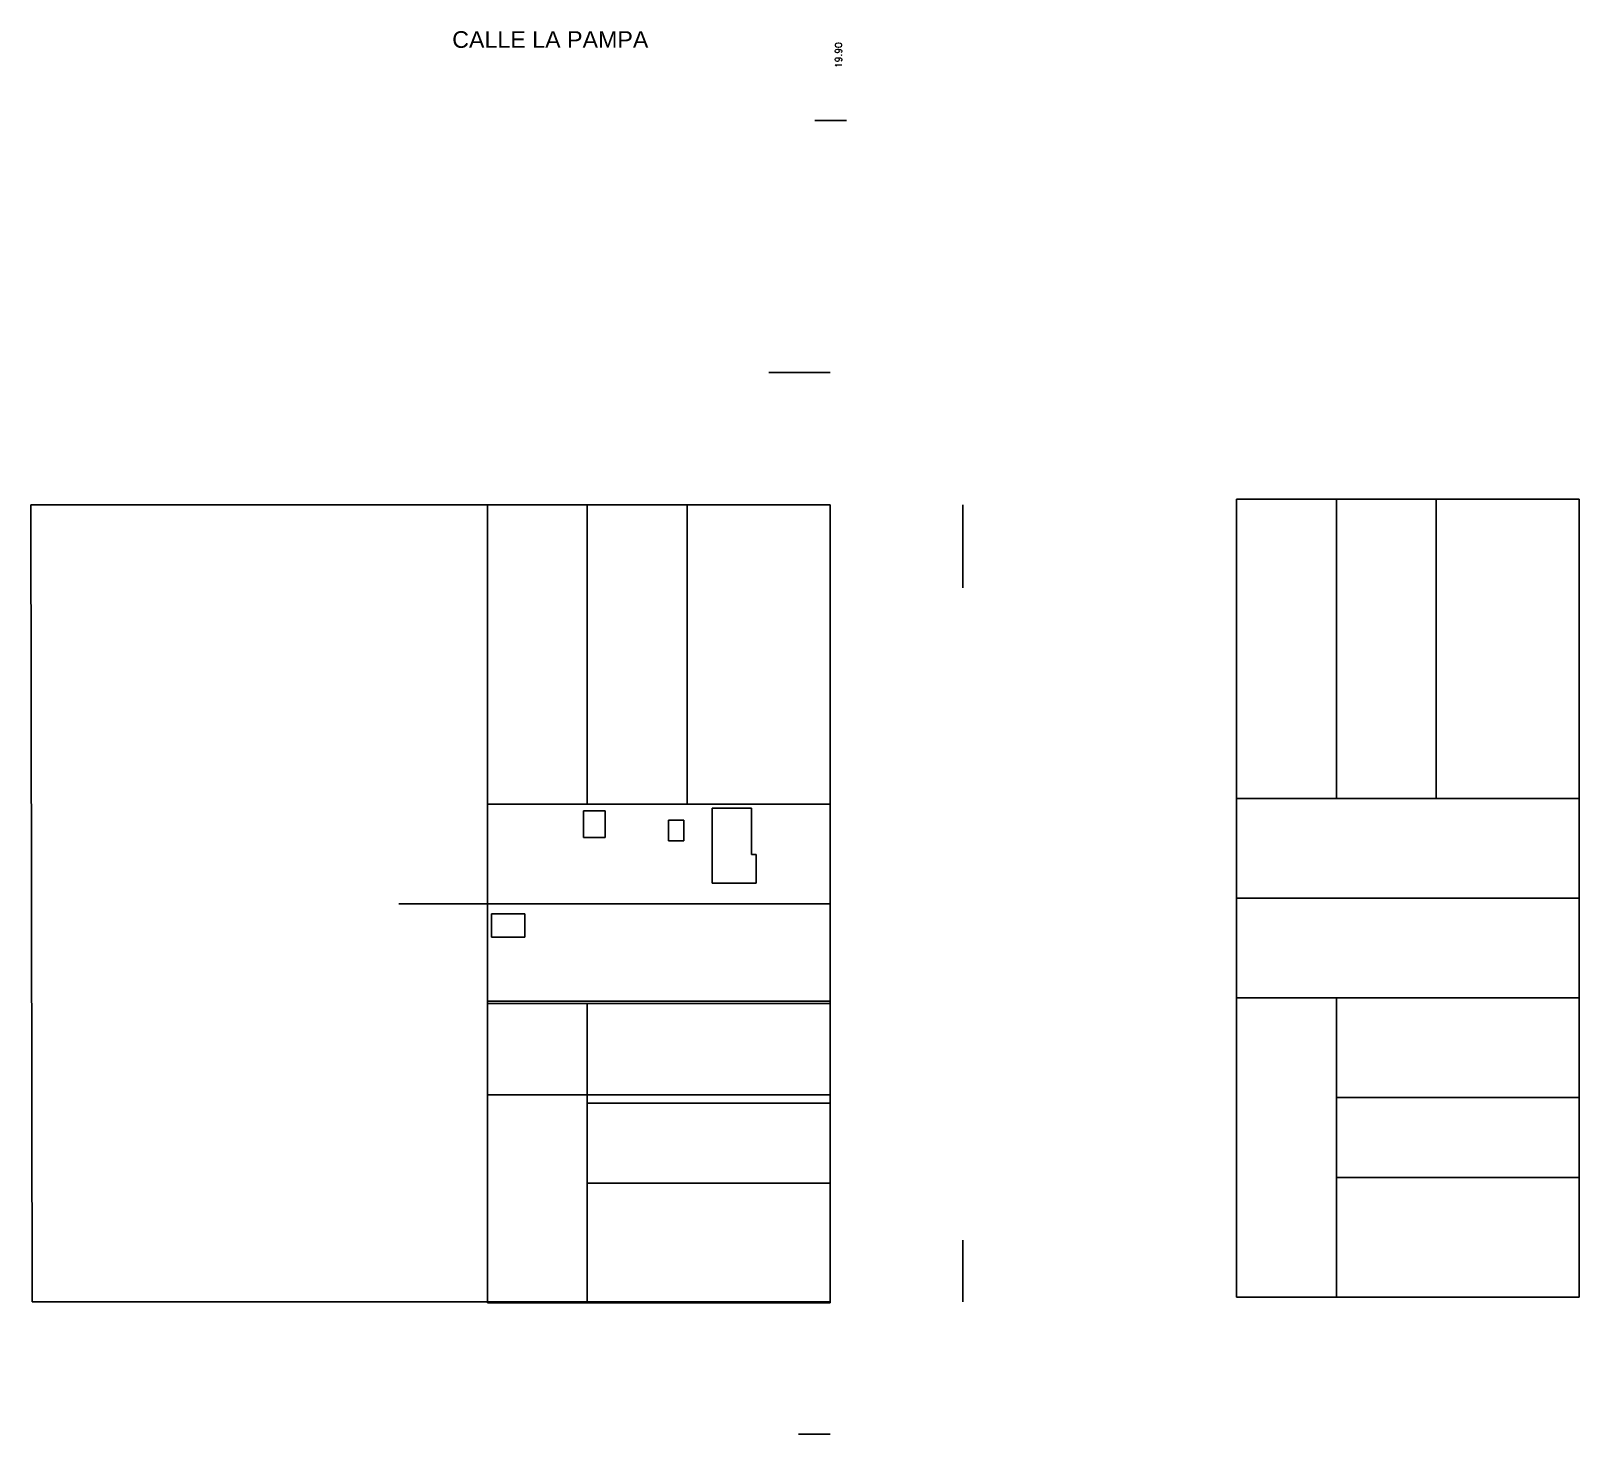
# Model space of a CAD drawing. Header units: metres. Extents: x 3470 to 3703, y 3476 to 4021.
# Drawn here: x 3470 to 3702.9, y 3476.1 to 3687.1 of the extents above; entities that cross this region are included whole.
import ezdxf
from ezdxf.enums import TextEntityAlignment as Align

# ---------------------------------------------------------------- set-up
doc = ezdxf.new("R2010")
doc.units = ezdxf.units.M
doc.layers.add('Mensura', color=7, linetype='Continuous')
doc.styles.add('Mensura_medio', font='arial.ttf', dxfattribs={"height": 1})
doc.styles.get("Standard").update_dxf_attribs({"font": 'simplex.shx'})

# ---------------------------------------------------------------- blocks, each defined once
blk = doc.blocks.new('A$C1b5b1495')
at = {"color": 3}
for p, q in [((-36.5, 60), (-51.5, 60)), ((-51.5, 60), (-51.5, 15)), ((-21.5, 60), (-36.5, 60)), ((-36.5, 60), (-36.5, 15)), ((-21.5, 60), (0, 60)), ((-21.5, 15), (-21.5, 60)), ((0, 60), (0, 15)), ((-51.5, 0), (-51.5, 15)), ((-51.5, 15), (-21.5, 15)), ((0, 15), (-21.5, 15)), ((0, 15), (0, 0)), ((0, 0), (-51.5, 0)), ((-51.5, 0), (-51.5, -15)), ((0, 0), (0, -15)), ((-51.5, -15), (0, -15)), ((-51.5, -60), (-51.5, -15)), ((-36.5, -30), (-36.5, -15)), ((0, -15), (0, -30)), ((0, -30), (-36.5, -30)), ((-36.5, -30), (-36.5, -42)), ((0, -30), (0, -42)), ((-36.5, -42), (0, -42)), ((-36.5, -42), (-36.5, -60)), ((0, -42), (0, -60)), ((-36.5, -60), (-51.5, -60)), ((-36.5, -60), (0, -60))]:
    blk.add_line(p, q, dxfattribs=at)

msp = doc.modelspace()

# ---------------------------------------------------------------- linework, layer by layer
for p, q in [((3590.203, 3635.746), (3581.015, 3635.746)), ((3590.203, 3615.846), (3470.033, 3615.846)), ((3470.033, 3615.846), (3470.203, 3495.996)), ((3590.203, 3570.846), (3590.203, 3615.846)), ((3610.203, 3615.846), (3610.203, 3603.364)), ((3538.703, 3570.846), (3538.703, 3583.619)), ((3553.703, 3570.846), (3553.703, 3583.619)), ((3568.703, 3570.846), (3568.703, 3583.619)), ((3590.203, 3570.846), (3538.703, 3570.846)), ((3538.703, 3570.846), (3538.703, 3555.846)), ((3556.403, 3569.846), (3553.153, 3569.846)), ((3553.153, 3569.846), (3553.153, 3565.846)), ((3556.403, 3565.846), (3556.403, 3569.846)), ((3578.403, 3570.246), (3572.503, 3570.246)), ((3572.503, 3558.946), (3572.503, 3570.246)), ((3578.403, 3570.246), (3578.403, 3563.246)), ((3590.203, 3555.846), (3590.203, 3570.846)), ((3568.203, 3568.446), (3565.903, 3568.446)), ((3565.903, 3568.446), (3565.903, 3565.296)), ((3568.203, 3565.296), (3568.203, 3568.446)), ((3553.153, 3565.846), (3556.403, 3565.846)), ((3565.903, 3565.296), (3568.203, 3565.296)), ((3578.403, 3563.246), (3579.103, 3563.246)), ((3579.103, 3563.246), (3579.103, 3558.946)), ((3579.103, 3558.946), (3572.503, 3558.946)), ((3538.703, 3555.846), (3525.35, 3555.846)), ((3538.703, 3555.846), (3590.203, 3555.846)), ((3538.703, 3541.196), (3538.703, 3555.846)), ((3590.203, 3555.846), (3590.203, 3541.196)), ((3539.303, 3550.846), (3539.303, 3554.346)), ((3539.303, 3554.346), (3544.303, 3554.346)), ((3544.303, 3550.846), (3544.303, 3554.346)), ((3539.303, 3550.846), (3544.303, 3550.846)), ((3590.203, 3541.196), (3538.703, 3541.196)), ((3538.703, 3528.424), (3538.703, 3541.196)), ((3590.203, 3541.196), (3590.203, 3495.996)), ((3590.203, 3527.096), (3538.703, 3527.096)), ((3610.203, 3495.996), (3610.203, 3505.243)), ((3590.203, 3495.996), (3470.203, 3495.996)), ((3590.203, 3476.096), (3585.47, 3476.096))]:
    msp.add_line(p, q)
at = {"color": 3}
for p, q in [((3666.353, 3616.706), (3651.353, 3616.706)), ((3651.353, 3616.706), (3651.353, 3571.706)), ((3681.353, 3616.706), (3666.353, 3616.706)), ((3666.353, 3616.706), (3666.353, 3571.706)), ((3681.353, 3616.706), (3702.853, 3616.706)), ((3681.353, 3571.706), (3681.353, 3616.706)), ((3702.853, 3616.706), (3702.853, 3571.706)), ((3651.353, 3556.706), (3651.353, 3571.706)), ((3651.353, 3571.706), (3681.353, 3571.706)), ((3702.853, 3571.706), (3681.353, 3571.706)), ((3702.853, 3571.706), (3702.853, 3556.706)), ((3702.853, 3556.706), (3651.353, 3556.706)), ((3651.353, 3556.706), (3651.353, 3541.706)), ((3702.853, 3556.706), (3702.853, 3541.706)), ((3651.353, 3541.706), (3702.853, 3541.706)), ((3651.353, 3496.706), (3651.353, 3541.706)), ((3666.353, 3526.706), (3666.353, 3541.706)), ((3702.853, 3541.706), (3702.853, 3526.706)), ((3702.853, 3526.706), (3666.353, 3526.706)), ((3666.353, 3526.706), (3666.353, 3514.706)), ((3702.853, 3526.706), (3702.853, 3514.706)), ((3666.353, 3514.706), (3702.853, 3514.706)), ((3666.353, 3514.706), (3666.353, 3496.706)), ((3702.853, 3514.706), (3702.853, 3496.706)), ((3666.353, 3496.706), (3651.353, 3496.706)), ((3666.353, 3496.706), (3702.853, 3496.706))]:
    msp.add_line(p, q, dxfattribs=at)
at = {"layer": 'Mensura'}
msp.add_line((3592.677, 3673.68), (3587.944, 3673.68), dxfattribs=at)

# ---------------------------------------------------------------- block references
msp.add_blockref('A$C1b5b1495', (3590.203, 3555.846), dxfattribs=at)

# ---------------------------------------------------------------- texts
at = {"layer": 'Mensura', "style": 'Mensura_medio'}
msp.add_text('CALLE LA PAMPA', height=2.5, dxfattribs=at).set_placement((3548.136, 3685.846), align=Align.MIDDLE_CENTER)
at = {"layer": 'Mensura', "insert": (3591.484, 3683.496), "char_height": 1, "width": 3.41912, "attachment_point": 5, "rotation": 90}
msp.add_mtext('\\A1;19.90', dxfattribs=at)

doc.saveas('drawing.dxf')
